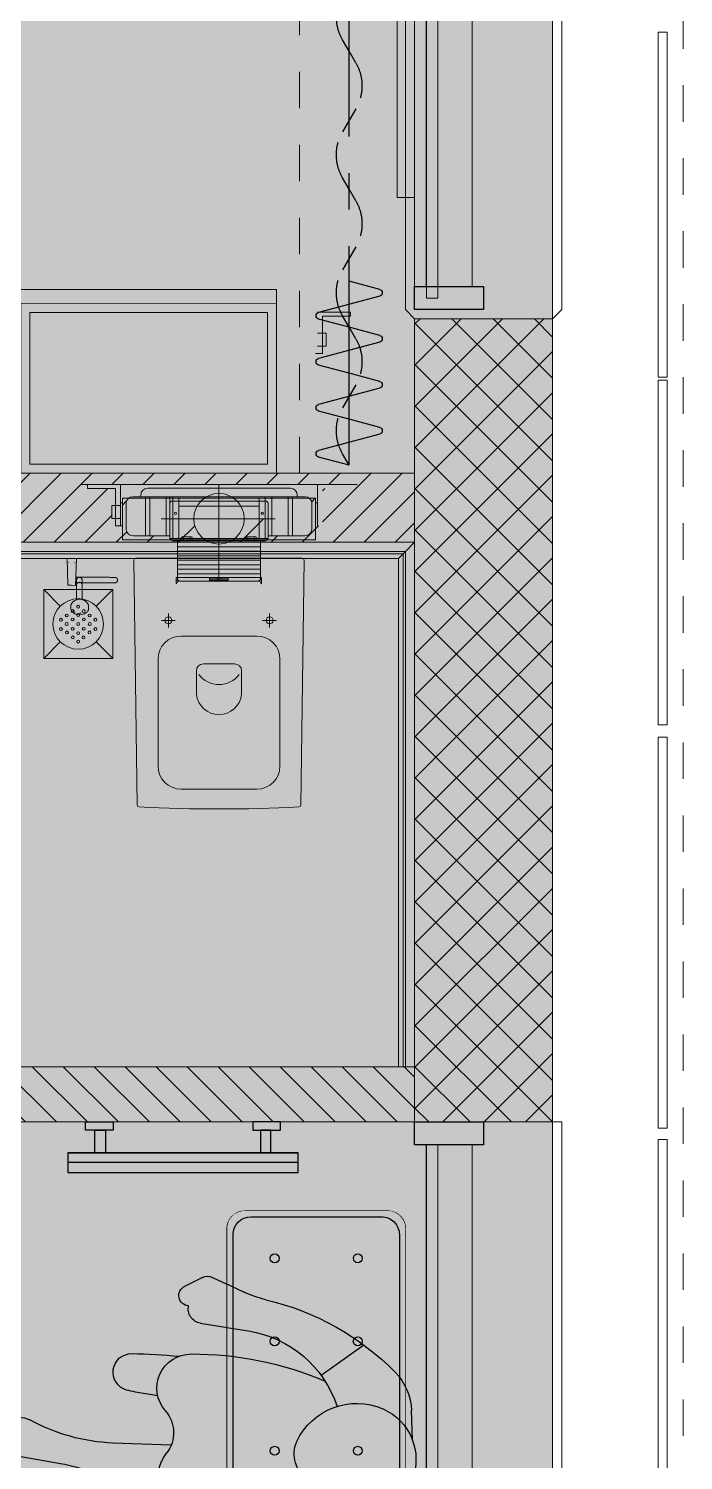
# Model space of a CAD drawing. Header units: millimetres. Extents: x -18512 to 101824, y -95768 to 52898.
# Drawn here: x 74814 to 76237, y -56835 to -53722 of the extents above; entities that cross this region are included whole.
import ezdxf

# ---------------------------------------------------------------- set-up
doc = ezdxf.new("R2010")
doc.units = ezdxf.units.MM
doc.header["$LTSCALE"] = 25
doc.set_wipeout_variables(frame=1)
for name, pattern in [('CENTER2', [28.575, 19.05, -3.175, 3.175, -3.175]), ('Dash', [6.35, 3.175, -3.175]), ('HIDDEN2', [4.7625, 3.175, -1.5875])]:
    doc.linetypes.add(name, pattern=pattern)
doc.layers.get('0').update_dxf_attribs({"color": 254, "lineweight": 0})
for name, color, linetype in [('3_Joinery', 1, 'Continuous'), ('4_Furniture', 3, 'Continuous'), ('AR WALL HATCH', 8, 'Continuous'), ('AWD-PERSPECTIVE 2', 30, 'Continuous'), ('AWD-PERSPECTIVE 3', 5, 'Continuous'), ('HAT', 8, 'Continuous'), ('WD-PEOPLE', 8, 'Continuous')]:
    doc.layers.add(name, color=color, linetype=linetype)
for name, color, linetype, lineweight in [('_FW_FUR_FIXED', 62, 'Continuous', 0), ('A-DOOR', 31, 'Continuous', 18), ('A-FLOR-OTLN', 6, 'Continuous', 18), ('A-FLOR-STRS', 2, 'Continuous', 9), ('A-GLAZ', 6, 'Continuous', 9), ('A-GLAZ-CWMG', 51, 'Continuous', 9), ('hatch', 252, 'Continuous', 0), ('I-FLR-TILE', 253, 'Continuous', 9), ('I-WALL', 2, 'Continuous', 9)]:
    doc.layers.add(name, color=color, linetype=linetype, lineweight=lineweight)

# ---------------------------------------------------------------- blocks, each defined once
blk = doc.blocks.new('Rectangular Mullion - 50 x 100mm-7747910-FIRST FLOOR PLAN')
at = {"layer": 'A-GLAZ-CWMG'}
for p, q in [((11249.1, -22557.8), (11249.1, -23402.8)), ((11349.1, -22557.8), (11349.1, -23402.8))]:
    blk.add_line(p, q, dxfattribs=at)
blk = doc.blocks.new('Rectangular Mullion - 50 x 150mm-7154861-FIRST FLOOR PLAN')
at = {"layer": 'A-GLAZ-CWMG', "lineweight": 30}
for p, q in [((-50, 75), (0, 75)), ((-50, -75), (-50, 75)), ((0, 75), (0, -75)), ((0, -75), (-50, -75))]:
    blk.add_line(p, q, dxfattribs=at)
blk = doc.blocks.new('System Panel - Glazed-8810067-FIRST FLOOR PLAN')
at = {"layer": 'A-GLAZ', "lineweight": 18}
for p, q in [((408.3, -24.5), (-408.3, -24.5)), ((-408.3, -24.5), (-408.3, -49.5)), ((408.3, -49.5), (408.3, -24.5)), ((-408.3, -49.5), (408.3, -49.5))]:
    blk.add_line(p, q, dxfattribs=at)
blk = doc.blocks.new('Rectangular Mullion - 50 x 100mm-8809205-FIRST FLOOR PLAN')
at = {"layer": 'A-GLAZ-CWMG'}
for p, q in [((11249.1, -18262.7), (11249.1, -17446)), ((11349.1, -18262.7), (11349.1, -17446))]:
    blk.add_line(p, q, dxfattribs=at)
blk = doc.blocks.new('Rectangular Mullion - 50 x 150mm-5974282-FIRST FLOOR PLAN')
at = {"layer": 'A-GLAZ-CWMG', "lineweight": 30}
for p, q in [((-50, 75), (0, 75)), ((-50, -75), (-50, 75)), ((0, 75), (0, -75)), ((0, -75), (-50, -75))]:
    blk.add_line(p, q, dxfattribs=at)
blk = doc.blocks.new('dffghdjh')
at = {"layer": '3_Joinery', "linetype": 'ByBlock'}
blk.add_line((33754, 8583), (33754, 9083), dxfattribs=at)
at = {"layer": '3_Joinery', "linetype": 'ByBlock', "elevation": 0}
for points in [[(33732.5, 9083), (33732.5, 8583)], [(33775.5, 9083), (33775.5, 8583)]]:
    blk.add_lwpolyline(points, dxfattribs=at)
at = {"layer": '3_Joinery', "linetype": 'ByBlock'}
for points in [[(33732.5, 9083), (33732.5, 8583), (33775.5, 8583), (33775.5, 9083)], [(33842.5, 8984.6), (33824.3, 8984.6), (33824.3, 9044.7), (33842.5, 9044.7)], [(33824.3, 9001.7), (33775.5, 9001.7), (33775.5, 9024.3), (33824.3, 9024.3)], [(33824.3, 8664.3), (33775.5, 8664.3), (33775.5, 8641.7), (33824.3, 8641.7)], [(33842.5, 8681.5), (33824.3, 8681.5), (33824.3, 8621.3), (33842.5, 8621.3)]]:
    blk.add_lwpolyline(points, close=True, dxfattribs=at)
blk = doc.blocks.new('*U378')
at = {"color": 1}
for p, q in [((67.8, 66.3), (32.2, -66.3)), ((82.2, 66.3), (100, 0)), ((167.8, 66.3), (132.2, -66.3)), ((182.2, 66.3), (200, 0)), ((267.8, 66.3), (232.2, -66.3)), ((282.2, 66.3), (300, 0)), ((367.8, 66.3), (332.2, -66.3)), ((382.2, 66.3), (400, 0)), ((0, 0), (17.8, -66.3)), ((100, 0), (117.8, -66.3)), ((200, 0), (217.8, -66.3)), ((300, 0), (317.8, -66.3))]:
    blk.add_line(p, q, dxfattribs=at)
at = {"color": 1, "linetype": 'CENTER2'}
blk.add_line((0, 0), (1275, 0), dxfattribs=at)
at = {"color": 1, "linetype": 'HIDDEN2'}
for p, q in [((175, 14.4), (125, -14.4)), ((275, 14.4), (300, 0)), ((475, 14.4), (425, -14.4)), ((575, 14.4), (600, 0)), ((775, 14.4), (725, -14.4)), ((875, 14.4), (900, 0)), ((1075, 14.4), (1025, -14.4)), ((1175, 14.4), (1200, 0)), ((0, 0), (25, -14.4)), ((300, 0), (325, -14.4)), ((600, 0), (625, -14.4)), ((900, 0), (925, -14.4))]:
    blk.add_line(p, q, dxfattribs=at)
at = {"color": 1}
for centre, start, end in [((75, 64.3), 15, 165), ((175, 64.3), 15, 165), ((275, 64.3), 15, 165), ((375, 64.3), 15, 165), ((25, -64.3), 195, 345), ((125, -64.3), 195, 345), ((225, -64.3), 195, 345), ((325, -64.3), 195, 345)]:
    blk.add_arc(centre, 7.5, start, end, dxfattribs=at)
at = {"color": 1, "linetype": 'HIDDEN2'}
for centre, start, end in [((225, -72.2), 60, 120), ((525, -72.2), 60, 120), ((825, -72.2), 60, 120), ((1125, -72.2), 60, 120), ((75, 72.2), 240, 300), ((375, 72.2), 240, 300), ((675, 72.2), 240, 300), ((975, 72.2), 240, 300)]:
    blk.add_arc(centre, 100, start, end, dxfattribs=at)
blk = doc.blocks.new('System Panel - Glazed-7748061-FIRST FLOOR PLAN')
at = {"layer": 'A-GLAZ', "lineweight": 18}
for p, q in [((435, 49.5), (-435, 49.5)), ((-435, 49.5), (-435, 24.5)), ((435, 24.5), (435, 49.5)), ((-435, 24.5), (435, 24.5))]:
    blk.add_line(p, q, dxfattribs=at)
blk = doc.blocks.new('Q  CurtainWall sliding door - GD03 85mm-7420484-FIRST FLOOR PLAN')
at = {"layer": 'A-DOOR'}
for p, q in [((276.7, -34.7), (276.7, -88)), ((292.7, -88), (292.7, -34.7)), ((1124.1, -75), (209.7, -75)), ((209.7, -75), (209.7, -113)), ((276.7, -88), (292.7, -88)), ((1124.1, -113), (1124.1, -75)), ((209.7, -113), (1124.1, -113)), ((276.7, -153.3), (276.7, -100)), ((276.7, -100), (292.7, -100)), ((292.7, -100), (292.7, -153.3))]:
    blk.add_line(p, q, dxfattribs=at)
for centre in [(284.7, -22), (284.7, -166)]:
    blk.add_circle(centre, 15, dxfattribs=at)
blk = doc.blocks.new('ottoman')
at = {"layer": 'AWD-PERSPECTIVE 2', "color": 1, "elevation": 1.5}
blk.add_lwpolyline([(283203.6, 158556.7), (283203.8, 160245.4, -0.414214), (283263.8, 160305.4), (283743.8, 160305.4, -0.414228), (283803.8, 160245.4), (283803.6, 158556.7, -0.414199), (283743.6, 158496.7), (283263.6, 158496.7, -0.414214)], format="xyb", close=True, dxfattribs=at)
at = {"color": 1}
blk.add_wipeout([(283263.8, 160305.4), (283743.8, 160305.4), (283751.1, 160305.2), (283761.6, 160302.8), (283772.7, 160298.2), (283782.8, 160291), (283789.5, 160284), (283793.9, 160278.4), (283798.2, 160271.4), (283802, 160259.6), (283803.3, 160252.1), (283803.7, 160244.7), (283803.6, 158557.9), (283802.4, 158545.9), (283798.5, 158530.7), (283792.3, 158521.2), (283786.3, 158514.6), (283778.6, 158507.5), (283770.2, 158503), (283759.2, 158499.1), (283748.7, 158496.7), (283259.4, 158496.8), (283249.2, 158498.2), (283238.2, 158502.4), (283230.4, 158506.9), (283222.1, 158513.2), (283215.5, 158521.2), (283209.3, 158531.3), (283205.1, 158542.1), (283203.9, 158552.5), (283203.7, 160245.2), (283204.6, 160255.9), (283207.9, 160268.5), (283212.1, 160275.9), (283218, 160284.6), (283225.2, 160291.4), (283233.2, 160297.1), (283241.6, 160301.3), (283250.5, 160303.9), (283256.8, 160304.8)], dxfattribs=at).translate(0, 0, 1.5).dxf.layer = 'AWD-PERSPECTIVE 2'
at = {"layer": 'AWD-PERSPECTIVE 2', "color": 1}
for centre in [(283363.8, 160145.4, 1.5), (283643.7, 160145.4, 1.5), (283363.7, 159865.4, 1.5), (283643.7, 159865.4, 1.5), (283363.7, 159585.4, 1.5), (283643.7, 159585.4, 1.5), (283363.7, 159305.4, 1.5), (283643.7, 159305.4, 1.5), (283363.7, 158936.7, 1.5), (283643.7, 158936.7, 1.5), (283363.6, 158656.7, 1.5), (283643.6, 158656.7, 1.5)]:
    blk.add_circle(centre, 15, dxfattribs=at)
at = {"layer": 'AWD-PERSPECTIVE 3', "color": 1, "elevation": 1.5}
blk.add_lwpolyline([(283223.6, 158576.7), (283223.8, 160225.4, -0.414214), (283283.8, 160285.4), (283723.8, 160285.4, -0.414228), (283783.8, 160225.4), (283783.6, 158576.7, -0.414199), (283723.6, 158516.7), (283283.6, 158516.7, -0.414214)], format="xyb", close=True, dxfattribs=at)
blk = doc.blocks.new('person sitting')
for p, q in [((-412.3, 385.7), (-485.1, 361.9)), ((-406.2, 382.4), (-406.2, 382.4)), ((-391, 382.8), (-354.5, 358.9)), ((-398.4, 283.6), (-504.3, 279.6)), ((-672.5, 203.1), (-756.7, 279.8)), ((-443.1, 276.6), (-443.1, 276.6)), ((-443.1, 276.6), (-443.1, 276.6)), ((-886.7, 87.9), (-877.1, 150.8)), ((-325.6, 115.8), (-276.7, 117.8)), ((-367.7, 12.3), (-241.6, 1.9)), ((-892.3, -10.7), (-889.2, -59)), ((-38.5, -50.7), (-134, -56)), ((-376.7, -116.7), (-206.3, -68.1)), ((-686.1, -112.3), (-742.6, -199.2)), ((-516.3, -276.4), (-450.2, -294.6)), ((-382.7, -250.6), (-417.8, -285.9))]:
    blk.add_line(p, q)
for centre, radius, start, end in [((-404.6, 362), 24.9, 56.7735, 108.0511), ((-472.1, -222.5), 577.3, 96.1348, 128.5038), ((-559.5, 590.2), 240.1, 276.1348, 288.0511), ((-366.7, 340.3), 22.2, 265.0614, 56.7735), ((-399.6, 314.8), 31.2, 272.1383, 6.3), ((-495.2, 36.4), 243.4, 92.1383, 154.7594), ((-754.2, 132), 124.3, 128.5038, 171.3134), ((-478.1, -521.3), 741.7, 82.9174, 106.0136), ((-395.8, 140.8), 74.5, 311.773, 82.9174), ((-414.1, -1335.1), 1542.8, 84.2352, 88.0342), ((-263.2, 159.7), 40.4, 278.8442, 84.2352), ((-780.9, 32.4), 119.5, 106.6404, 283.6582), ((-774.1, 9.7), 143.1, 17.9036, 106.6404), ((-284.1, 294.4), 176.7, 272.4021, 278.8442), ((-298.1, 31.5), 72.2, 131.773, 211.1132), ((-698.1, 34.3), 63.3, 334.5338, 17.9036), ((-40.8, -9), 41.8, 273.1353, 111.7806), ((-792.2, 79.1), 167.5, 283.6582, 334.5338), ((-208.2, 409.9), 409.4, 265.3147, 291.7806), ((-434.9, -51.1), 87.7, 281.6194, 31.1132), ((-789.5, -52.6), 99.9, 183.6797, 233.4823), ((-115.9, -385.1), 329.7, 93.1353, 105.909), ((-467.5, 107.2), 309.8, 215.3591, 280.5352), ((-381.4, 498.6), 785.7, 233.4823, 258.7098), ((-575.8, 633.9), 787, 265.358, 281.6194), ((-405, -228.4), 31.5, 315.191, 100.5352), ((-588.8, -540.4), 273.7, 74.6488, 78.7098), ((-441.4, -262.5), 33.2, 254.6488, 315.191)]:
    blk.add_arc(centre, radius, start, end)

msp = doc.modelspace()

# ---------------------------------------------------------------- hatches: boundary and pattern name
at = {"layer": 'AR WALL HATCH', "lineweight": 5}
h = msp.add_hatch(dxfattribs=at)
h.set_pattern_fill('ANSI37', color=256, scale=20, style=0)
h.set_pattern_definition([(45, (64429.075, -102497.31), (-44.90128, 44.90128), []), (135, (64429.075, -102497.31), (-44.90128, -44.90128), [])])
h.paths.add_polyline_path([(75653.1, -57857.3), (75953.1, -57857.3), (75953.1, -57857.4), (75653.1, -57857.4), (75633.1, -57857.3)])
h.paths.add_polyline_path([(75653.1, -54352.7), (75953.1, -54352.7), (75953.1, -56099), (75653.1, -56099)])
h = msp.add_hatch(dxfattribs=at)
h.set_pattern_fill('ANSI31', color=256, scale=15, angle=90, style=0)
h.set_pattern_definition([(225, (9411.8, 69501.06), (33.67596, -33.67596), [])])
h.paths.add_polyline_path([(73277.8, -54688.7), (73277.8, -54838.7), (75207.8, -54838.7, -0.307937), (75173, -54787.5), (75121.5, -54787.5), (75121.5, -54824.6), (75041, -54824.6, -0.414214), (75026, -54809.6), (75026, -54754.6, -0.226077), (75031.5, -54743), (75018, -54743), (75018, -54803), (75003, -54803), (75003, -54787), (74995, -54787), (74995, -54759), (75003, -54759), (75003, -54722), (74942, -54722), (74942, -54713), (75014, -54713), (75514, -54713), (75514, -54722), (75453, -54722), (75453, -54759), (75461, -54759), (75461, -54787), (75453, -54787), (75453, -54803), (75438, -54803), (75438, -54743), (75424.4, -54743, -0.226077), (75430, -54754.6), (75430, -54809.6, -0.414214), (75415, -54824.6), (75415, -54824.6), (75334.5, -54824.6), (75334.5, -54830.5, -0.691135), (75331, -54831.8), (75331, -54832.5), (75332.5, -54832.5, 0.414173), (75334.5, -54830.5), (75334.5, -54787.5), (75283, -54787.5, -0.307937), (75248.2, -54838.7), (75653.1, -54838.7), (75653.1, -54688.7)])
h = msp.add_hatch(dxfattribs=at)
h.set_pattern_fill('ANSI31', color=256, scale=15, style=0)
h.set_pattern_definition([(135, (19386.8, 74014.626), (-33.67596, -33.67596), [])])
h.paths.add_polyline_path([(75653.1, -56099), (75653.1, -55979), (74653.4, -55979), (74653.4, -56099)])
at = {"layer": 'HAT'}
h = msp.add_hatch(dxfattribs=at)
h.set_pattern_fill('AR-SAND', color=256, scale=0.1, style=0)
h.set_pattern_definition([(37.5, (64038.9817, -98658.664), (-0.16000313, 4.89413237), [0, -3.8608, 0, -4.318, 0, -4.1275]), (7.5, (64038.982, -98658.664), (4.4952328, 7.168251), [0, -2.0828, 0, -3.4798, 0, -1.3335]), (327.5, (64035.8575, -98658.664), (7.9099237, 0.01437185), [0, -1.27, 0, -4.572, 0, -5.969]), (317.5, (64035.8575, -98658.664), (7.6355645, 2.2292932), [0, -0.635, 0, -2.9972, 0, -3.429])])
h.paths.add_polyline_path([(73887.3, -54873.7), (73887.3, -54863.7), (75628.1, -54863.7), (75618.1, -54873.7)])
h.paths.add_polyline_path([(73230.8, -54863.7), (73230.8, -54873.7), (73787.3, -54873.7), (73787.3, -54863.7)])
h = msp.add_hatch(dxfattribs=at)
h.set_pattern_fill('AR-SAND', color=256, scale=0.1, style=0)
h.set_pattern_definition([(37.5, (69204.075, -98358.664), (-0.16000313, 4.89413237), [0, -3.8608, 0, -4.318, 0, -4.1275]), (7.5, (69204.075, -98358.664), (4.4952328, 7.168251), [0, -2.0828, 0, -3.4798, 0, -1.3335]), (327.5, (69200.951, -98358.664), (7.9099237, 0.01437185), [0, -1.27, 0, -4.572, 0, -5.969]), (317.5, (69200.951, -98358.664), (7.6355645, 2.2292932), [0, -0.635, 0, -2.9972, 0, -3.429])])
h.paths.add_polyline_path([(75618.1, -55979), (75628.1, -55979), (75628.1, -54863.7), (75618.1, -54873.7)])

# ---------------------------------------------------------------- linework, layer by layer
at = {"color": 252, "lineweight": 5}
for p, q in [((75514, -54338.1), (75442, -54338.1)), ((75514, -54347.1), (75453, -54347.1)), ((75453, -54347.1), (75453, -54428.1)), ((75514, -54347.1), (75453, -54347.1)), ((75453, -54347.1), (75453, -54428.1)), ((75514, -54338.1), (75514, -54347.1)), ((75514, -54338.1), (75514, -54347.1)), ((75442, -54384.1), (75461, -54384.1)), ((75442, -54412.1), (75461, -54412.1)), ((75461, -54384.1), (75461, -54412.1)), ((75461, -54384.1), (75461, -54412.1)), ((75453, -54428.1), (75438, -54428.1)), ((74928, -54713), (75528, -54713)), ((74942, -54713), (74942, -54722)), ((74942, -54713), (75014, -54713)), ((74942, -54722), (75003, -54722)), ((75003, -54722), (75003, -54803)), ((75014, -54713), (75014, -54803)), ((75073, -54721), (75383, -54721)), ((75228, -54907), (75228, -54713)), ((75442, -54713), (75442, -54803)), ((75014, -54753), (75018, -54753)), ((75018, -54833), (75018, -54743)), ((75018, -54743), (75438, -54743)), ((75026, -54754.6), (75026, -54809.6)), ((75041, -54739.6), (75415, -54739.6)), ((75058, -54739.6), (75058, -54736)), ((75068, -54824.6), (75068, -54739.6)), ((75078, -54824.6), (75078, -54739.6)), ((75113, -54824.6), (75113, -54739.6)), ((75121.5, -54830.5), (75121.5, -54739.6)), ((75329.5, -54749), (75126.5, -54749)), ((75128, -54739.6), (75128, -54830.5)), ((75141, -54830.5), (75141, -54743)), ((75315, -54830.5), (75315, -54743)), ((75328, -54830.5), (75328, -54739.6)), ((75334.5, -54830.5), (75334.5, -54754)), ((75343, -54824.6), (75343, -54739.6)), ((75378, -54824.6), (75378, -54739.6)), ((75388, -54824.6), (75388, -54739.6)), ((75398, -54739.6), (75398, -54736)), ((75430, -54754.6), (75430, -54809.6)), ((75438, -54833), (75438, -54743)), ((75442, -54753), (75438, -54753)), ((75014, -54759), (74995, -54759)), ((74995, -54759), (74995, -54787)), ((75014, -54787), (74995, -54787)), ((75141, -54760.5), (75315, -54760.5)), ((75003, -54803), (75018, -54803)), ((75350.2, -54787.5), (75102.4, -54787.5)), ((75438, -54833), (75018, -54833)), ((75121.5, -54824.6), (75041, -54824.6)), ((75121.5, -54830.5), (75334.5, -54830.5)), ((75123.5, -54832.5), (75125, -54832.5)), ((75125, -54833.5), (75125, -54832.5)), ((75127, -54835.5), (75329, -54835.5)), ((75137.5, -54835.5), (75137.5, -54921)), ((75137.5, -54848.3), (75318.5, -54848.3)), ((75146, -54833.5), (75146, -54829)), ((75148, -54827), (75168, -54827)), ((75150.5, -54835.5), (75150.5, -54829)), ((75165.5, -54835.5), (75165.5, -54829)), ((75170, -54833.5), (75170, -54829)), ((75286, -54833.5), (75286, -54829)), ((75308, -54827), (75288, -54827)), ((75290.5, -54835.5), (75290.5, -54829)), ((75305.5, -54835.5), (75305.5, -54829)), ((75310, -54833.5), (75310, -54829)), ((75318.5, -54921), (75318.5, -54835.5)), ((75332.5, -54832.5), (75331, -54832.5)), ((75331, -54833.5), (75331, -54832.5)), ((75415, -54824.6), (75334.5, -54824.6)), ((74899.2, -54932.2), (74898, -54873.5)), ((74918, -54873.5), (74916.4, -54932.3)), ((75137.5, -54858.1), (75318.5, -54858.1)), ((75137.5, -54867.9), (75318.5, -54867.9)), ((75137.5, -54877.6), (75318.5, -54877.6)), ((74902, -54883.3), (74902, -54882.6)), ((74914, -54882.6), (74914, -54883.4)), ((75137.5, -54887.4), (75318.5, -54887.4)), ((75137.5, -54897.2), (75318.5, -54897.2)), ((75137.5, -54907), (75318.5, -54907)), ((74847, -54941.4), (74883.1, -54977.5)), ((74907.8, -54932.2), (74900.4, -54932.2)), ((74915.3, -54932.3), (74907.8, -54932.2)), ((74960.9, -54977.5), (74997, -54941.4)), ((75135, -54915), (75320.5, -54915)), ((75135, -54915), (75135, -54928)), ((75135, -54921), (75141, -54921)), ((75135, -54928), (75136, -54928)), ((75136, -54928), (75138.8, -54923)), ((75138.8, -54923), (75316.6, -54923)), ((75207.7, -54921), (75207.7, -54915)), ((75207.7, -54918), (75247.7, -54918)), ((75207.7, -54921), (75247.7, -54921)), ((75223.7, -54918), (75223.7, -54915)), ((75231.7, -54918), (75231.7, -54915)), ((75247.7, -54921), (75247.7, -54915)), ((75314.5, -54921), (75320.5, -54921)), ((75316.6, -54923), (75320, -54928.8)), ((75320, -54928.8), (75320.5, -54928.8)), ((75320.5, -54915), (75320.5, -54928.8)), ((75118, -54993.4), (75118, -55023.7)), ((75338, -54993.4), (75338, -55023.7)), ((75102.8, -55008.5), (75133.1, -55008.5)), ((75353.1, -55008.5), (75322.8, -55008.5)), ((74847, -55091.4), (74883.1, -55055.2)), ((74960.9, -55055.2), (74997, -55091.4)), ((75145.5, -55042.6), (75310.5, -55042.6)), ((75095.5, -55325.4), (75095.5, -55092.6)), ((75360.5, -55325.4), (75360.5, -55092.6)), ((75179, -55169.2), (75179, -55118.2)), ((75262, -55103.2), (75194, -55103.2)), ((75277, -55169.2), (75277, -55118.2)), ((75145.5, -55375.4), (75310.5, -55375.4))]:
    msp.add_line(p, q, dxfattribs=at)
at = {"color": 252, "lineweight": 5, "ltscale": 30}
msp.add_line((75228, -54860.5), (75228, -54919.8), dxfattribs=at)
at = {"color": 252, "lineweight": 9}
for p, q in [((74918.3, -54963.8), (74918.4, -54930.3)), ((74924.4, -54926.6), (74924.9, -54926.6)), ((74914.6, -54965.5), (74918.8, -54963.4)), ((74931.6, -54963.5), (74935.8, -54965.6)), ((74905.9, -54982.5), (74905.8, -54978.7)), ((74944.5, -54978.8), (74944.4, -54982.7))]:
    msp.add_line(p, q, dxfattribs=at)
at = {"color": 252, "lineweight": 5}
msp.add_lwpolyline([(75047, -54873.5, 0.414214), (75043, -54877.5), (75050.5, -55410.3, 0.391289), (75054.3, -55414.1, 0.025374), (75401.7, -55414.1, 0.391289), (75405.5, -55410.3), (75413, -54877.5, 0.414214), (75409, -54873.5)], format="xyb", close=True, dxfattribs=at)
msp.add_lwpolyline([(74997, -54941.4), (74997, -55091.4), (74847, -55091.4), (74847, -54941.4)], close=True, dxfattribs=at)
at = {"color": 252, "lineweight": 5, "flags": 128}
for points in [[(74915.4, -54926.6), (74916.3, -54926.6), (74917.4, -54926.6), (74918.5, -54926.6)], [(74929.9, -54914.7), (74928.7, -54914.7), (74927.2, -54914.6), (74925.8, -54914.6), (74924.4, -54914.6), (74923.1, -54914.6), (74921.8, -54914.6), (74920.6, -54914.6), (74919.4, -54914.6), (74918.2, -54914.6), (74917.1, -54914.6), (74916.1, -54914.6)], [(74966, -54914.8), (74960.5, -54914.8), (74955.4, -54914.7), (74950.6, -54914.7), (74946.2, -54914.7), (74942.2, -54914.7), (74938.6, -54914.7), (74935.4, -54914.7), (74932.6, -54914.7), (74930.2, -54914.7), (74928.2, -54914.7), (74926.6, -54914.6), (74925.5, -54914.6), (74924.7, -54914.6), (74924.5, -54914.6)], [(74930.1, -54926.7), (74930.8, -54926.7), (74933.3, -54926.7), (74936.3, -54926.7), (74939.6, -54926.7), (74943.3, -54926.7), (74947.4, -54926.7), (74951.9, -54926.7), (74956.7, -54926.7), (74962, -54926.8), (74966, -54926.8)], [(74966, -54914.8), (74970.7, -54914.8), (74975.1, -54914.8), (74979.1, -54914.8), (74982.9, -54914.8), (74986.3, -54914.8), (74989.4, -54914.8), (74992.1, -54914.9), (74994.5, -54914.9), (74996.6, -54914.9), (74998.3, -54914.9), (74999.7, -54914.9), (75000.7, -54914.9), (75001.3, -54914.9), (75001.6, -54914.9), (75001.6, -54914.9)], [(75001.6, -54926.9), (75001.4, -54926.9), (75000.8, -54926.9), (75000, -54926.9), (74998.7, -54926.9), (74997.1, -54926.9), (74995.1, -54926.9), (74992.8, -54926.9), (74990.2, -54926.8), (74987.2, -54926.8), (74983.9, -54926.8), (74980.2, -54926.8), (74976.2, -54926.8), (74972, -54926.8), (74967.3, -54926.8), (74966, -54926.8)], [(75001.6, -54914.9), (75001.4, -54914.9), (75000.9, -54914.9), (75000, -54914.9), (74998.7, -54914.9), (74997.1, -54914.9), (74995.2, -54914.9), (74992.9, -54914.9), (74990.5, -54914.8)], [(74990.5, -54926.8), (74993.1, -54926.9), (74995.4, -54926.9), (74997.3, -54926.9), (74998.9, -54926.9), (75000.1, -54926.9), (75000.9, -54926.9), (75001.4, -54926.9), (75001.6, -54926.9)], [(75001.6, -54926.9), (75001.8, -54926.9), (75002, -54926.9), (75002.3, -54926.8), (75002.5, -54926.8), (75002.8, -54926.8), (75003, -54926.7), (75003.2, -54926.7), (75003.5, -54926.6), (75003.7, -54926.5), (75003.9, -54926.4), (75004.1, -54926.3), (75004.3, -54926.2), (75004.5, -54926.1), (75004.8, -54926), (75005, -54925.8), (75005.1, -54925.7), (75005.3, -54925.6), (75005.5, -54925.4), (75005.7, -54925.2), (75005.9, -54925.1), (75006, -54924.9), (75006.2, -54924.7), (75006.3, -54924.5), (75006.5, -54924.3), (75006.6, -54924.1), (75006.7, -54923.9), (75006.9, -54923.7), (75007, -54923.5), (75007.1, -54923.3), (75007.2, -54923.1), (75007.3, -54922.9), (75007.3, -54922.6), (75007.4, -54922.4), (75007.4, -54922.2), (75007.5, -54921.9), (75007.5, -54921.7), (75007.6, -54921.4), (75007.6, -54921.2), (75007.6, -54921), (75007.6, -54920.7), (75007.6, -54920.5), (75007.5, -54920.3), (75007.5, -54920), (75007.5, -54919.8), (75007.4, -54919.5), (75007.4, -54919.3), (75007.3, -54919.1), (75007.2, -54918.9), (75007.1, -54918.6), (75007, -54918.4), (75006.9, -54918.2), (75006.8, -54918), (75006.7, -54917.8), (75006.6, -54917.6), (75006.4, -54917.4), (75006.3, -54917.2), (75006.1, -54917), (75006, -54916.8), (75005.8, -54916.6), (75005.6, -54916.5), (75005.5, -54916.3), (75005.3, -54916.2), (75005.1, -54916), (75004.9, -54915.9), (75004.7, -54915.8), (75004.5, -54915.6), (75004.3, -54915.5), (75004.1, -54915.4), (75003.8, -54915.3), (75003.6, -54915.2), (75003.4, -54915.2), (75003.2, -54915.1), (75002.9, -54915), (75002.7, -54915), (75002.4, -54914.9), (75002.2, -54914.9), (75002, -54914.9), (75001.7, -54914.9), (75001.6, -54914.9)], [(74918.8, -54963.4), (74919.2, -54963.2), (74919.6, -54963.1), (74920, -54962.9), (74920.4, -54962.7), (74920.8, -54962.6), (74921.1, -54962.5)], [(74928.6, -54962.4), (74929.1, -54962.5), (74929.5, -54962.6), (74929.9, -54962.7), (74930.3, -54962.9), (74930.7, -54963), (74931.1, -54963.2), (74931.5, -54963.4), (74931.6, -54963.5)]]:
    msp.add_lwpolyline(points, dxfattribs=at)
at = {"color": 252, "lineweight": 9, "flags": 128}
for points in [[(74918.4, -54920.6), (74918.4, -54920.7), (74918.4, -54920.8), (74918.4, -54921), (74918.4, -54921.6), (74918.4, -54922), (74918.4, -54922.4), (74918.4, -54922.9), (74918.4, -54923.5), (74918.4, -54924.1), (74918.4, -54924.8), (74918.4, -54925.5), (74918.4, -54930.1)], [(74930.4, -54920.7), (74930.4, -54920.7), (74930.4, -54920.9), (74930.4, -54921.1), (74930.4, -54921.4), (74930.4, -54921.7), (74930.4, -54922.1), (74930.4, -54922.6), (74930.4, -54923.1), (74930.4, -54923.7), (74930.4, -54924.3), (74930.4, -54925), (74930.4, -54925.8), (74930.4, -54927.5), (74930.4, -54928.4), (74930.3, -54963.2)], [(74905.8, -54979.4), (74905.8, -54978.8), (74905.8, -54978.1), (74905.8, -54977.4), (74905.9, -54976.7), (74906, -54976.1), (74906.1, -54975.4), (74906.3, -54974.8), (74906.5, -54974.1), (74906.8, -54973.5), (74907.1, -54972.9), (74907.4, -54972.3), (74907.7, -54971.7), (74908.1, -54971.1), (74908.5, -54970.6), (74908.9, -54970), (74909.3, -54969.5), (74909.8, -54969), (74910.3, -54968.5), (74910.8, -54968.1), (74911.3, -54967.6), (74911.9, -54967.2), (74912.4, -54966.8), (74913, -54966.4), (74913.6, -54966.1), (74914.2, -54965.7), (74914.6, -54965.5)], [(74935.8, -54965.6), (74936.4, -54965.9), (74937, -54966.3), (74937.6, -54966.6), (74938.2, -54967), (74938.7, -54967.4), (74939.3, -54967.9), (74939.8, -54968.3), (74940.3, -54968.8), (74940.8, -54969.3), (74941.2, -54969.8), (74941.7, -54970.3), (74942.1, -54970.8), (74942.5, -54971.4), (74942.8, -54972), (74943.1, -54972.6), (74943.4, -54973.2), (74943.7, -54973.8), (74943.9, -54974.4), (74944.1, -54975.1), (74944.3, -54975.7), (74944.4, -54976.4), (74944.5, -54977.1), (74944.5, -54977.8), (74944.6, -54978.4), (74944.5, -54979.1), (74944.5, -54979.6)]]:
    msp.add_lwpolyline(points, dxfattribs=at)
at = {"color": 252, "lineweight": 5}
for centre, radius in [((75228, -54787.5), 55), ((75133.5, -54776), 2.5), ((75322.5, -54776), 2.5), ((74922, -55016.4), 55), ((74884.5, -55007), 3.17), ((74897.2, -54997.8), 3.17), ((74909.8, -55006.5), 3.17), ((74910.1, -54988.3), 3.17), ((74922, -54978.8), 3.17), ((74922, -54996.9), 3.17), ((74933.9, -54988.3), 3.17), ((74934.2, -55006.5), 3.17), ((74946.8, -54997.8), 3.17), ((74959.5, -55007), 3.17), ((75118, -55008.5), 7.5), ((75338, -55008.5), 7.5), ((74884.5, -55027.4), 3.17), ((74896.9, -55016.4), 3.17), ((74897.5, -55034.7), 3.17), ((74909.9, -55026.9), 3.17), ((74922, -55016.4), 3.17), ((74922, -55036.3), 3.17), ((74934.1, -55026.9), 3.17), ((74946.5, -55034.7), 3.17), ((74947.1, -55016.4), 3.17), ((74959.5, -55027.4), 3.17), ((74910.4, -55045.5), 3.17), ((74922, -55054.5), 3.17), ((74933.6, -55045.5), 3.17)]:
    msp.add_circle(centre, radius, dxfattribs=at)
for centre, radius, start, end in [((75073, -54736), 15, 90, 180), ((75383, -54736), 15, 0, 90), ((75041, -54754.6), 15, 90, 180), ((75126.5, -54754), 5, 90, 180), ((75329.5, -54754), 5, 0, 90), ((75415, -54754.6), 15, 0, 90), ((75041, -54809.6), 15, 180, 270), ((75415, -54809.6), 15, 270, 0), ((75123.5, -54830.5), 2, 180, 270), ((75127, -54833.5), 2, 180, 270), ((75144, -54833.5), 2, 270, 0), ((75148, -54829), 2, 90, 180), ((75148.5, -54829), 2, 0, 90), ((75167.5, -54829), 2, 90, 180), ((75168, -54829), 2, 0, 90), ((75172, -54833.5), 2, 180, 270), ((75284, -54833.5), 2, 270, 0), ((75288, -54829), 2, 90, 180), ((75288.5, -54829), 2, 0, 90), ((75307.5, -54829), 2, 90, 180), ((75308, -54829), 2, 0, 90), ((75312, -54833.5), 2, 180, 270), ((75329, -54833.5), 2, 270, 0), ((75332.5, -54830.5), 2, 270, 0), ((75145.5, -55092.6), 50, 90, 180), ((75310.5, -55092.6), 50, 0, 90), ((75194, -55118.2), 15, 90, 180), ((75228, -55092.7), 55.3, 217.4957, 322.5043), ((75262, -55118.2), 15, 0, 90), ((75228, -55164), 49.3, 186.0722, 353.9278), ((75145.5, -55325.4), 50, 180, 270), ((75310.5, -55325.4), 50, 270, 0)]:
    msp.add_arc(centre, radius, start, end, dxfattribs=at)
at = {"color": 252, "lineweight": 9, "extrusion": (0, 0, -1)}
for centre, major_axis, ratio, start_param, end_param in [((74924.4, -54920.6), (0.02, 6), 0.999739, 4.541669, 4.912544), ((74924.4, -54920.6), (0.02, 6), 0.999739, 4.974188, 6.283185), ((74924.4, -54920.6), (0.02, 6), 0.999739, 0.523599, 1.308997), ((74924.4, -54920.6), (0.02, 6), 0.999739, 1.364354, 1.741189), ((74924.3, -54965.4), (-6, 0.02), 0.707107, 0.5266, 1.570796), ((74924.3, -54965.4), (6, -0.02), 0.707107, 4.712389, 5.448047), ((74925.2, -54978.6), (-19.4, 0.1), 0.721124, 6.139689, 6.347427), ((74925.2, -54982.4), (19.3, -0.1), 0.721124, 1.570796, 3.141593), ((74925.2, -54982.4), (-19.3, 0.1), 0.721124, 3.141593, 4.712389), ((74925.2, -54978.6), (-19.4, 0.1), 0.721124, 3.141593, 3.28053)]:
    msp.add_ellipse(centre, major_axis=major_axis, ratio=ratio, start_param=start_param, end_param=end_param, dxfattribs=at)
at = {"color": 252, "lineweight": 5, "extrusion": (0, 0, -1)}
for centre, major_axis, ratio, start_param, end_param in [((74924.4, -54920.6), (0.02, 6), 0.999739, 0, 0.498269), ((74925.2, -54978.6), (-19.4, 0.1), 0.721124, 5.237277, 5.497787), ((74925.2, -54978.6), (-19.4, 0.1), 0.721124, 4.548369, 4.712389)]:
    msp.add_ellipse(centre, major_axis=major_axis, ratio=ratio, start_param=start_param, end_param=end_param, dxfattribs=at)
at = {"color": 252, "lineweight": 9}
for points, knots in [([(74924.5, -54914.6), (74923.8, -54914.6), (74922.4, -54914.9), (74920.5, -54915.9), (74919.1, -54917.6), (74918.4, -54919.6), (74918.4, -54921), (74918.5, -54921.6)], [0, 0, 0, 0, 0.1111111, 0.2222222, 0.3333333, 0.4444444, 0.5539669, 0.5539669, 0.5539669, 0.5539669]), ([(74924.4, -54925.7), (74923.6, -54925.7), (74922, -54925.9), (74920.4, -54926.7), (74919.4, -54927.6), (74918.8, -54928.4), (74918.5, -54929.2), (74918.4, -54929.8), (74918.4, -54930.1)], [-1, -1, -1, -1, -0.875, -0.75, -0.6875, -0.625, -0.5625, -0.5, -0.5, -0.5, -0.5]), ([(74930.3, -54921.7), (74930.5, -54921), (74930.5, -54919.6), (74929.7, -54917.6), (74928.4, -54916), (74926.5, -54914.9), (74925.1, -54914.6), (74924.5, -54914.6)], [0.4461368, 0.4461368, 0.4461368, 0.4461368, 0.5555556, 0.6666667, 0.7777778, 0.8888889, 1, 1, 1, 1]), ([(74930.2, -54963.1), (74930.2, -54963), (74930.1, -54963), (74930, -54962.9), (74929.9, -54962.9), (74929.7, -54962.8), (74929.4, -54962.6), (74929, -54962.5), (74928.9, -54962.4)], [0.7142857, 0.7142857, 0.7142857, 0.7142857, 0.75, 0.7857143, 0.8214286, 0.8571429, 0.9285714, 1, 1, 1, 1])]:
    msp.add_open_spline(points, degree=3, knots=knots, dxfattribs=at)
for points in [[(74930.4, -54930.1), (74930.4, -54929.5), (74930.1, -54928.4), (74928.8, -54926.9), (74926.8, -54925.9), (74925.2, -54925.7), (74924.4, -54925.7)], [(74925.2, -54962.1), (74924.4, -54962), (74922.9, -54962.1), (74921.4, -54962.5), (74920.6, -54962.7)]]:
    msp.add_open_spline(points, degree=3, dxfattribs=at)
at = {"color": 252, "lineweight": 5}
for points in [[(74919.1, -54963.3), (74919, -54963.4), (74918.7, -54963.5), (74918.6, -54963.6), (74918.5, -54963.6)], [(74918.7, -54963.7), (74918.7, -54963.7), (74918.8, -54963.7), (74919, -54963.7), (74919.1, -54963.7), (74919.2, -54963.7), (74919.3, -54963.7)], [(74920.6, -54962.7), (74920.4, -54962.8), (74919.8, -54963), (74919.4, -54963.2), (74919.1, -54963.3)], [(74928.3, -54962.3), (74927.8, -54962.2), (74926.8, -54962.1), (74925.8, -54962), (74925.2, -54962.1)], [(74928.9, -54962.4), (74928.8, -54962.4), (74928.7, -54962.4), (74928.6, -54962.4)]]:
    msp.add_open_spline(points, degree=3, dxfattribs=at)
at = {"layer": '_FW_FUR_FIXED'}
for p in [(74790.5, -54289.1, -5698.7), (75353.2, -54319, 0)]:
    msp.add_line(p, (75353.2, -54288.8, -186162.7), dxfattribs=at)
at = {"layer": '_FW_FUR_FIXED', "elevation": 0}
for points in [[(74797.1, -54319.3), (75353.2, -54319), (75353.2, -54688.7), (74797.1, -54689)], [(74817.1, -54339.3), (75333.2, -54339), (75333.2, -54668.7), (74817.1, -54669)]]:
    msp.add_lwpolyline(points, close=True, dxfattribs=at)
at = {"layer": 'A-FLOR-OTLN'}
msp.add_line((75653.1, -50652.4), (75653.1, -54282.7), dxfattribs=at)
at = {"layer": 'A-FLOR-STRS', "color": 20, "linetype": 'Dash', "lineweight": 15, "true_color": 0xf8311b}
msp.add_lwpolyline([(70912.3, -50352.4), (76237.1, -50352.4), (76237.1, -57857.4), (74758.1, -57857.4), (74758.1, -58307), (70753.1, -58307), (70753.1, -50908.5), (70912.3, -50908.5), (70912.3, -50352.4)], dxfattribs=at)
at = {"layer": 'hatch', "linetype": 'Dash', "lineweight": 9}
msp.add_line((75403.1, -54688.7), (75401.2, -50652.4, 0), dxfattribs=at)
at = {"layer": 'I-FLR-TILE', "lineweight": 13, "elevation": 0}
for points in [[(73787.3, -54858.7), (73235.8, -54858.7), (73255.8, -54838.7), (75653.1, -54838.7), (75633.1, -54858.7), (73887.3, -54858.7)], [(73787.3, -54858.7), (73235.8, -54858.7), (73255.8, -54838.7), (75653.1, -54838.7), (75633.1, -54858.7), (73887.3, -54858.7)], [(73887.3, -54858.7), (75633.1, -54858.7), (75628.1, -54863.7), (73887.3, -54863.7)], [(73887.3, -54858.7), (75633.1, -54858.7), (75628.1, -54863.7), (73887.3, -54863.7)], [(73887.3, -54863.7), (75628.1, -54863.7), (75618.1, -54873.7), (73887.3, -54873.7)], [(73887.3, -54863.7), (75628.1, -54863.7), (75618.1, -54873.7), (73887.3, -54873.7)]]:
    msp.add_lwpolyline(points, dxfattribs=at)
at = {"layer": 'I-FLR-TILE', "lineweight": 13}
for points in [[(75633.1, -55979), (75633.1, -54858.7), (75653.1, -54838.7), (75653.1, -56099)], [(75618.1, -55979), (75618.1, -54873.7), (75628.1, -54863.7), (75628.1, -55979)], [(75628.1, -55979), (75628.1, -54863.7), (75633.1, -54858.7), (75633.1, -55979)]]:
    msp.add_lwpolyline(points, dxfattribs=at)
at = {"layer": 'I-WALL'}
for p, q in [((75633.1, -50652.4), (75633.1, -54332.7)), ((75973.1, -54332.7), (75973.1, -50652.4)), ((76182.1, -53729.9), (76182.1, -54479.9)), ((76182.1, -53729.9), (76202.1, -53729.9)), ((76202.1, -54479.9), (76202.1, -53729.9)), ((75653.1, -54352.7), (75953.1, -54352.7)), ((75653.1, -56099), (75653.1, -54352.7)), ((75953.1, -56099), (75953.1, -54352.7)), ((76182.1, -54479.9), (76202.1, -54479.9)), ((76182.1, -54485.9), (76182.1, -55235.9)), ((76182.1, -54485.9), (76202.1, -54485.9)), ((76202.1, -55235.9), (76202.1, -54485.9)), ((73277.8, -54688.7, 0), (75653.1, -54688.7, 0)), ((73277.8, -54838.7), (75653.1, -54838.7)), ((73305.8, -54838.7), (75653.1, -54838.7)), ((76182.1, -55235.9), (76202.1, -55235.9)), ((76182.1, -55262.4), (76182.1, -56112.4)), ((76182.1, -55262.4), (76202.1, -55262.4)), ((76202.1, -56112.4), (76202.1, -55262.4)), ((75953.1, -56099), (75653.1, -56099)), ((75973.1, -57857.3), (75973.1, -56099)), ((76182.1, -56112.4), (76202.1, -56112.4)), ((76182.1, -56137.4), (76182.1, -56987.4)), ((76182.1, -56137.4), (76202.1, -56137.4)), ((76202.1, -56987.4), (76202.1, -56137.4))]:
    msp.add_line(p, q, dxfattribs=at)
at = {"layer": 'I-WALL', "color": 6}
msp.add_line((75953.1, -57857.4), (75953.1, -50652.4), dxfattribs=at)
at = {"layer": 'I-WALL'}
for points in [[(75653.1, -54352.7), (75633.1, -54332.7)], [(75973.1, -54332.7), (75953.1, -54352.7)], [(75973.1, -56099), (75953.1, -56099)]]:
    msp.add_lwpolyline(points, dxfattribs=at)
msp.add_lwpolyline([(74653.4, -56099), (74653.4, -55979), (75653.1, -55979), (75653.1, -56099)], close=True, dxfattribs=at)

# ---------------------------------------------------------------- block references
at = {"color": 6, "lineweight": 0, "rotation": 90.00000000000001}
msp.add_blockref('dffghdjh', (83982.7, -89941.5), dxfattribs=at)
at = {"layer": '4_Furniture', "color": 3, "xscale": -1, "rotation": 270}
msp.add_blockref('*U378', (75510.9, -54671.1, 0), dxfattribs=at)
at = {"layer": 'A-DOOR', "rotation": 270}
msp.add_blockref('Q  CurtainWall sliding door - GD03 85mm-7420484-FIRST FLOOR PLAN', (75728.1, -52965.2), dxfattribs=at)
at = {"layer": 'A-GLAZ', "xscale": -1}
for name, p, rotation in [('System Panel - Glazed-7748061-FIRST FLOOR PLAN', (75728.1, -53872.7), 90), ('System Panel - Glazed-8810067-FIRST FLOOR PLAN', (75728.1, -56557.3), 270)]:
    msp.add_blockref(name, p, dxfattribs=dict(at, rotation=rotation))
at = {"layer": 'A-GLAZ-CWMG', "xscale": -1, "rotation": 180}
for name, p in [('Rectangular Mullion - 50 x 100mm-7747910-FIRST FLOOR PLAN', (64429.1, -76840.5)), ('Rectangular Mullion - 50 x 100mm-8809205-FIRST FLOOR PLAN', (64429.1, -74411.6))]:
    msp.add_blockref(name, p, dxfattribs=at)
at = {"layer": 'A-GLAZ-CWMG', "extrusion": (0, 0, -1), "xscale": -1}
for name, p, rotation in [('Rectangular Mullion - 50 x 150mm-7154861-FIRST FLOOR PLAN', (-75728.1, -54332.7), 89.99999999999993), ('Rectangular Mullion - 50 x 150mm-5974282-FIRST FLOOR PLAN', (-75728.1, -56099), 270)]:
    msp.add_blockref(name, p, dxfattribs=dict(at, rotation=rotation))

# ---------------------------------------------------------------- next in the draw order: block references
at = {"layer": 'AWD-PERSPECTIVE 2', "color": 1, "linetype": 'ByBlock', "xscale": 0.6450945752014208, "yscale": 0.6450945752014208, "zscale": 0.6450945752014208, "rotation": 180.0058587019613}
msp.add_blockref('ottoman', (258315.5, 45971.8, -1), dxfattribs=at)

# ---------------------------------------------------------------- next in the draw order: hatches: boundary and pattern name
at = {"transparency": 33554523}
h = msp.add_hatch(color=9, dxfattribs=at)
h.dxf.hatch_style = 1
edge = h.paths.add_edge_path(flags=16)
edge.add_arc((124671, -51457.4), 51648, 179.63567, 180.36433, ccw=False)
edge.add_line((73024, -51128.9), (73024, -51785.8))
h.paths.add_polyline_path([(70753.1, -58307), (70753.1, -50652.4), (75953.1, -50652.4), (75953.1, -58307)])
edge = h.paths.add_edge_path(flags=16)
edge.add_arc((-664.9, -51457.4), 73689.6, -0.255351, 0.255351, ccw=False)
edge.add_line((73024, -51785.8), (73024, -51128.9))

# ---------------------------------------------------------------- next in the draw order: block references
at = {"layer": 'WD-PEOPLE', "xscale": -1, "rotation": 353.0172163353686}
msp.add_blockref('person sitting', (74757.5, -56769.6), dxfattribs=at)

doc.saveas('drawing.dxf')
